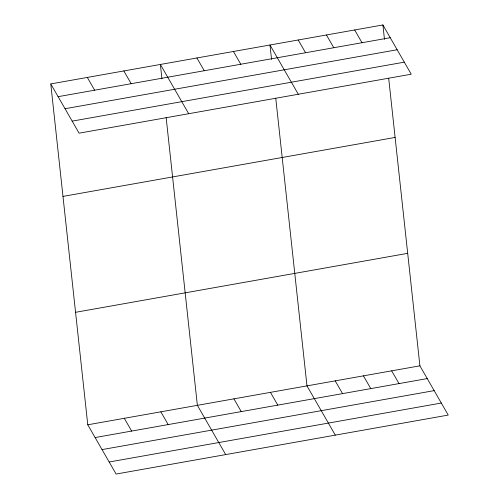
<?xml version="1.0" encoding="UTF-8"?>
<svg xmlns="http://www.w3.org/2000/svg" width="499" height="499" viewBox="0 0 499 499"><rect width="100%" height="100%" fill="white"/><g stroke="black" fill="none" stroke-linecap="round" stroke-linejoin="round"><path stroke-width="0.75" d="M50.773 83.919L382.901 24.95L411.226 74.208L79.098 133.171L50.773 83.919L87.774 424.792L116.099 474.05L448.227 415.081L419.902 365.829L388.677 78.156M58.115 96.675L390.243 37.706M65.038 108.72L397.167 49.75M72.174 121.126L404.302 62.163M62.986 196.406L395.114 137.437M75.561 312.305L407.695 253.336M87.774 424.792L419.902 365.829M95.109 437.554L427.238 378.585M102.033 449.599L434.161 390.63M109.169 462.005L441.297 403.042M354.67 29.965L362.012 42.721M326.44 34.974L333.781 47.729M298.209 39.989L305.55 52.744M298.302 94.255L269.978 44.997L271.55 59.437M233.445 51.484L240.78 64.24M391.671 370.838L399.007 383.6M196.912 57.971L204.247 70.727M363.44 375.853L370.776 388.609M188.703 113.716L160.379 64.458L161.944 78.898M335.209 380.862L342.545 393.624M335.303 435.134L306.979 385.877L275.754 98.203M123.846 70.945L131.181 83.701M270.446 392.364L277.781 405.119M87.313 77.432L94.648 90.188M233.906 398.851L241.248 411.606M225.698 454.589L197.373 405.338L166.155 117.664M160.84 411.825L168.175 424.58M124.307 418.305L131.642 431.067M382.901 24.95L384.473 39.39"/></g></svg>
